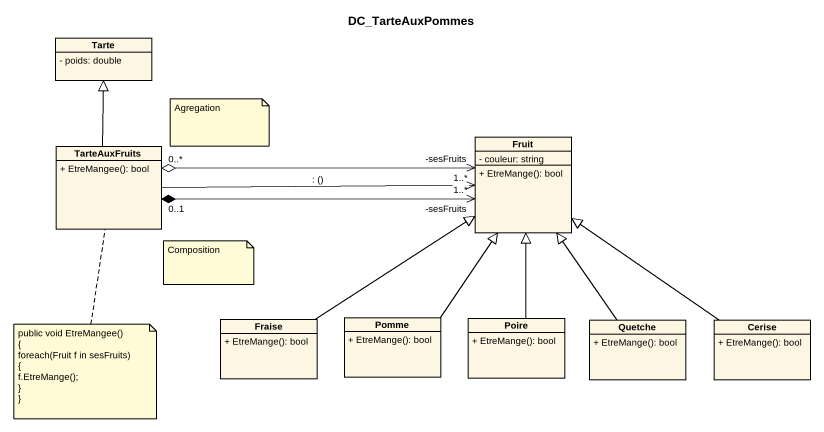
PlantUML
@startuml
title DC_TarteAuxPommes
hide circle
hide empty members
skinparam classAttributeIconSize 0
class Tarte {
  - poids: double
}
class TarteAuxFruits {
  + EtreMangee(): bool
}
class Fruit {
  - couleur: string
  + EtreMange(): bool
}
class Fraise {
  + EtreMange(): bool
}
class Pomme {
  + EtreMange(): bool
}
class Poire {
  + EtreMange(): bool
}
class Quetche {
  + EtreMange(): bool
}
class Cerise {
  + EtreMange(): bool
}
TarteAuxFruits -up-|> Tarte
TarteAuxFruits -right-> Fruit : : ()
Fruit "-sesFruits\n1..*" <-left-o "0..*" TarteAuxFruits
Fruit "-sesFruits\n1..*" <-left-* "0..1" TarteAuxFruits
Fraise -up-|> Fruit
Pomme -up-|> Fruit
Poire -up-|> Fruit
Quetche -up-|> Fruit
Cerise -up-|> Fruit
note as N1
  Agregation
end note
note as N2
  Composition
end note
note bottom of TarteAuxFruits
  public void EtreMangee()
  {
  foreach(Fruit f in sesFruits)
  {
  f.EtreMange();
  ~}
  ~}
end note
@enduml
